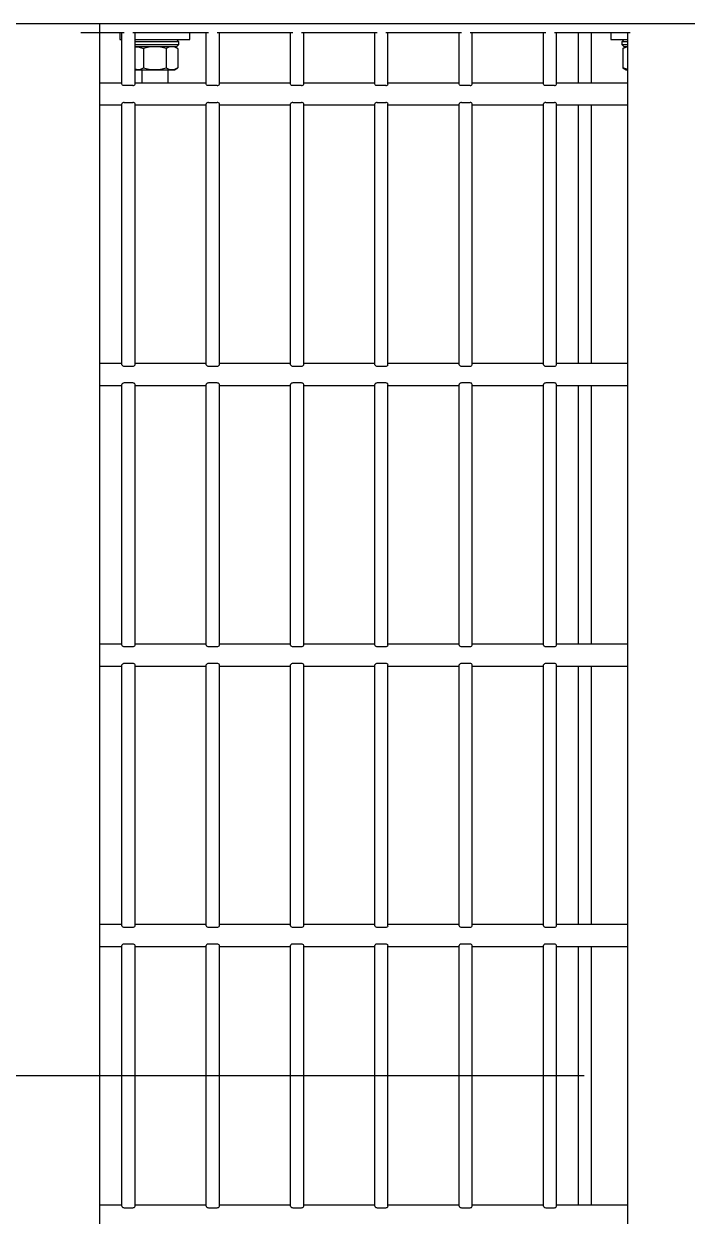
# Model space of a CAD drawing. Header units: millimetres. Extents: x 0 to 55611, y 0 to 32827.
# Drawn here: x 11289.2 to 11529.5, y 23985.1 to 24416.9 of the extents above; entities that cross this region are included whole.
import ezdxf

# ---------------------------------------------------------------- set-up
doc = ezdxf.new("R2010")
doc.units = ezdxf.units.MM
doc.header["$LTSCALE"] = 10
doc.linetypes.add('CENTER', pattern=[50.8, 31.75, -6.35, 6.35, -6.35])
doc.linetypes.add('SLD-Continua', pattern=[0])
doc.layers.add('FIMSA-CENTROS', color=3, linetype='CENTER')
doc.layers.add('STRUC', color=5, linetype='SLD-Continua')

msp = doc.modelspace()

# ---------------------------------------------------------------- linework, layer by layer
at = {"layer": 'FIMSA-CENTROS', "ltscale": 0.833333}
msp.add_line((14455.51, 24035.86), (9506.33, 24035.86), dxfattribs=at)
at = {"layer": 'STRUC', "linetype": 'SLD-Continua', "lineweight": 25}
for p, q in [((14260.01, 24416.86), (9958.16, 24416.86)), ((11316.64, 24416.87), (11316.64, 24413.69)), ((11309.81, 24413.69), (11316.64, 24413.69)), ((11316.64, 24413.69), (11316.64, 23658.04)), ((11316.64, 24413.69), (11325.53, 24413.69)), ((11323.97, 24413.68), (11323.97, 24411.14)), ((11323.97, 24413.68), (11324.73, 24413.68)), ((11323.97, 24411.14), (11324.73, 24411.14)), ((11324.73, 24395.03), (11324.73, 24413.69)), ((11328.7, 24413.69), (11356.07, 24413.69)), ((11329.49, 24395.03), (11329.49, 24413.69)), ((11329.49, 24413.68), (11336.67, 24413.68)), ((11329.49, 24411.14), (11336.67, 24411.14)), ((11345.3, 24410.35), (11329.49, 24410.35)), ((11331.91, 24413.69), (11331.91, 24413.68)), ((11336.67, 24413.68), (11349.37, 24413.68)), ((11336.67, 24411.14), (11349.37, 24411.14)), ((11341.43, 24413.68), (11341.43, 24413.69)), ((11345.3, 24410.35), (11344.51, 24411.14)), ((11345.3, 24409.4), (11345.3, 24410.35)), ((11349.37, 24411.14), (11349.37, 24413.68)), ((11355.27, 24395.03), (11355.27, 24413.69)), ((11359.24, 24413.69), (11386.61, 24413.69)), ((11360.03, 24395.03), (11360.03, 24413.69)), ((11385.81, 24395.03), (11385.81, 24413.69)), ((11389.78, 24413.69), (11417.15, 24413.69)), ((11390.57, 24395.03), (11390.57, 24413.69)), ((11416.35, 24395.03), (11416.35, 24413.69)), ((11420.32, 24413.69), (11447.69, 24413.69)), ((11421.11, 24395.03), (11421.11, 24413.69)), ((11446.89, 24395.03), (11446.89, 24413.69)), ((11450.86, 24413.69), (11478.23, 24413.69)), ((11451.65, 24395.03), (11451.65, 24413.69)), ((11477.43, 24395.03), (11477.43, 24413.69)), ((11481.4, 24413.69), (11508.77, 24413.69)), ((11482.19, 24395.03), (11482.19, 24413.69)), ((11490.06, 24395.43), (11490.06, 24413.69)), ((11494.83, 24395.43), (11494.83, 24413.69)), ((11501.77, 24413.68), (11501.77, 24411.14)), ((11501.77, 24413.68), (11507.97, 24413.68)), ((11501.77, 24411.14), (11507.97, 24411.14)), ((11506.64, 24411.14), (11505.84, 24410.35)), ((11505.84, 24410.35), (11505.84, 24409.4)), ((11507.97, 24410.35), (11505.84, 24410.35)), ((11507.97, 24395.03), (11507.97, 24413.69)), ((11329.49, 24409.4), (11345.3, 24409.4)), ((11329.59, 24408.6), (11329.49, 24408.55)), ((11344.51, 24408.6), (11329.49, 24408.6)), ((11332.55, 24407.93), (11332.55, 24400.94)), ((11340.79, 24407.93), (11340.79, 24400.94)), ((11344.93, 24407.93), (11343.75, 24408.6)), ((11344.51, 24408.6), (11345.3, 24409.4)), ((11344.93, 24407.93), (11344.93, 24400.95)), ((11505.84, 24409.4), (11506.64, 24408.6)), ((11505.84, 24409.4), (11507.97, 24409.4)), ((11507.39, 24408.6), (11506.22, 24407.93)), ((11506.22, 24407.93), (11506.22, 24400.95)), ((11507.97, 24408.6), (11506.64, 24408.6)), ((11329.49, 24400.33), (11329.59, 24400.27)), ((11329.59, 24400.27), (11336.67, 24400.27)), ((11331.91, 24400.27), (11331.91, 24395.43)), ((11336.67, 24400.27), (11343.75, 24400.27)), ((11341.43, 24395.43), (11341.43, 24400.27)), ((11343.75, 24400.27), (11344.93, 24400.95)), ((11506.22, 24400.95), (11507.39, 24400.27)), ((11507.97, 24400.37), (11506.22, 24400.95)), ((11507.39, 24400.27), (11507.97, 24400.27)), ((11324.73, 24395.43), (11316.64, 24395.43)), ((11328.7, 24394.52), (11325.53, 24394.52)), ((11355.27, 24395.43), (11329.49, 24395.43)), ((11359.24, 24394.52), (11356.07, 24394.52)), ((11385.81, 24395.43), (11360.03, 24395.43)), ((11389.78, 24394.52), (11386.61, 24394.52)), ((11416.35, 24395.43), (11390.57, 24395.43)), ((11420.32, 24394.52), (11417.15, 24394.52)), ((11446.89, 24395.43), (11421.11, 24395.43)), ((11450.86, 24394.52), (11447.69, 24394.52)), ((11477.43, 24395.43), (11451.65, 24395.43)), ((11481.4, 24394.52), (11478.23, 24394.52)), ((11507.97, 24395.43), (11482.19, 24395.43)), ((11507.97, 24387.89), (11507.97, 24395.03)), ((11325.53, 24388.41), (11328.7, 24388.41)), ((11356.07, 24388.41), (11359.24, 24388.41)), ((11386.61, 24388.41), (11389.78, 24388.41)), ((11417.15, 24388.41), (11420.32, 24388.41)), ((11447.69, 24388.41), (11450.86, 24388.41)), ((11478.23, 24388.41), (11481.4, 24388.41)), ((11316.64, 24387.5), (11324.73, 24387.5)), ((11324.73, 24293.43), (11324.73, 24387.89)), ((11329.49, 24293.43), (11329.49, 24387.89)), ((11329.49, 24387.5), (11355.27, 24387.5)), ((11355.27, 24293.43), (11355.27, 24387.89)), ((11360.03, 24293.43), (11360.03, 24387.89)), ((11360.03, 24387.5), (11385.81, 24387.5)), ((11385.81, 24293.43), (11385.81, 24387.89)), ((11390.57, 24293.43), (11390.57, 24387.89)), ((11390.57, 24387.5), (11416.35, 24387.5)), ((11416.35, 24293.43), (11416.35, 24387.89)), ((11421.11, 24293.43), (11421.11, 24387.89)), ((11421.11, 24387.5), (11446.89, 24387.5)), ((11446.89, 24293.43), (11446.89, 24387.89)), ((11451.65, 24293.43), (11451.65, 24387.89)), ((11451.65, 24387.5), (11477.43, 24387.5)), ((11477.43, 24293.43), (11477.43, 24387.89)), ((11482.19, 24293.43), (11482.19, 24387.89)), ((11482.19, 24387.5), (11507.97, 24387.5)), ((11490.06, 24293.83), (11490.06, 24387.5)), ((11494.83, 24293.83), (11494.83, 24387.5)), ((11507.97, 24293.43), (11507.97, 24387.89)), ((11324.73, 24293.83), (11316.64, 24293.83)), ((11355.27, 24293.83), (11329.49, 24293.83)), ((11385.81, 24293.83), (11360.03, 24293.83)), ((11416.35, 24293.83), (11390.57, 24293.83)), ((11446.89, 24293.83), (11421.11, 24293.83)), ((11477.43, 24293.83), (11451.65, 24293.83)), ((11507.97, 24293.83), (11482.19, 24293.83)), ((11507.97, 24286.29), (11507.97, 24293.43)), ((11325.53, 24292.92), (11328.7, 24292.92)), ((11356.07, 24292.92), (11359.24, 24292.92)), ((11386.61, 24292.92), (11389.78, 24292.92)), ((11417.15, 24292.92), (11420.32, 24292.92)), ((11447.69, 24292.92), (11450.86, 24292.92)), ((11478.23, 24292.92), (11481.4, 24292.92)), ((11316.64, 24285.9), (11324.73, 24285.9)), ((11324.73, 24191.83), (11324.73, 24286.29)), ((11328.7, 24286.81), (11325.53, 24286.81)), ((11329.49, 24191.83), (11329.49, 24286.29)), ((11329.49, 24285.9), (11355.27, 24285.9)), ((11355.27, 24191.83), (11355.27, 24286.29)), ((11359.24, 24286.81), (11356.07, 24286.81)), ((11360.03, 24191.83), (11360.03, 24286.29)), ((11360.03, 24285.9), (11385.81, 24285.9)), ((11385.81, 24191.83), (11385.81, 24286.29)), ((11389.78, 24286.81), (11386.61, 24286.81)), ((11390.57, 24191.83), (11390.57, 24286.29)), ((11390.57, 24285.9), (11416.35, 24285.9)), ((11416.35, 24191.83), (11416.35, 24286.29)), ((11420.32, 24286.81), (11417.15, 24286.81)), ((11421.11, 24191.83), (11421.11, 24286.29)), ((11421.11, 24285.9), (11446.89, 24285.9)), ((11446.89, 24191.83), (11446.89, 24286.29)), ((11450.86, 24286.81), (11447.69, 24286.81)), ((11451.65, 24191.83), (11451.65, 24286.29)), ((11451.65, 24285.9), (11477.43, 24285.9)), ((11477.43, 24191.83), (11477.43, 24286.29)), ((11481.4, 24286.81), (11478.23, 24286.81)), ((11482.19, 24191.83), (11482.19, 24286.29)), ((11482.19, 24285.9), (11507.97, 24285.9)), ((11490.06, 24192.23), (11490.06, 24285.9)), ((11494.83, 24192.23), (11494.83, 24285.9)), ((11507.97, 24191.83), (11507.97, 24286.29)), ((11324.73, 24192.23), (11316.64, 24192.23)), ((11325.53, 24191.32), (11328.7, 24191.32)), ((11355.27, 24192.23), (11329.49, 24192.23)), ((11356.07, 24191.32), (11359.24, 24191.32)), ((11385.81, 24192.23), (11360.03, 24192.23)), ((11386.61, 24191.32), (11389.78, 24191.32)), ((11416.35, 24192.23), (11390.57, 24192.23)), ((11417.15, 24191.32), (11420.32, 24191.32)), ((11446.89, 24192.23), (11421.11, 24192.23)), ((11447.69, 24191.32), (11450.86, 24191.32)), ((11477.43, 24192.23), (11451.65, 24192.23)), ((11478.23, 24191.32), (11481.4, 24191.32)), ((11507.97, 24192.23), (11482.19, 24192.23)), ((11507.97, 24184.69), (11507.97, 24191.83)), ((11316.64, 24184.3), (11324.73, 24184.3)), ((11324.73, 24090.23), (11324.73, 24184.69)), ((11328.7, 24185.21), (11325.53, 24185.21)), ((11329.49, 24090.23), (11329.49, 24184.69)), ((11329.49, 24184.3), (11355.27, 24184.3)), ((11355.27, 24090.23), (11355.27, 24184.69)), ((11359.24, 24185.21), (11356.07, 24185.21)), ((11360.03, 24090.23), (11360.03, 24184.69)), ((11360.03, 24184.3), (11385.81, 24184.3)), ((11385.81, 24090.23), (11385.81, 24184.69)), ((11389.78, 24185.21), (11386.61, 24185.21)), ((11390.57, 24090.23), (11390.57, 24184.69)), ((11390.57, 24184.3), (11416.35, 24184.3)), ((11416.35, 24090.23), (11416.35, 24184.69)), ((11420.32, 24185.21), (11417.15, 24185.21)), ((11421.11, 24090.23), (11421.11, 24184.69)), ((11421.11, 24184.3), (11446.89, 24184.3)), ((11446.89, 24090.23), (11446.89, 24184.69)), ((11450.86, 24185.21), (11447.69, 24185.21)), ((11451.65, 24090.23), (11451.65, 24184.69)), ((11451.65, 24184.3), (11477.43, 24184.3)), ((11477.43, 24090.23), (11477.43, 24184.69)), ((11481.4, 24185.21), (11478.23, 24185.21)), ((11482.19, 24090.23), (11482.19, 24184.69)), ((11482.19, 24184.3), (11507.97, 24184.3)), ((11490.06, 24090.63), (11490.06, 24184.3)), ((11494.83, 24090.63), (11494.83, 24184.3)), ((11507.97, 24090.23), (11507.97, 24184.69)), ((11324.73, 24090.63), (11316.64, 24090.63)), ((11355.27, 24090.63), (11329.49, 24090.63)), ((11385.81, 24090.63), (11360.03, 24090.63)), ((11416.35, 24090.63), (11390.57, 24090.63)), ((11446.89, 24090.63), (11421.11, 24090.63)), ((11477.43, 24090.63), (11451.65, 24090.63)), ((11507.97, 24090.63), (11482.19, 24090.63)), ((11325.53, 24089.72), (11328.7, 24089.72)), ((11356.07, 24089.72), (11359.24, 24089.72)), ((11386.61, 24089.72), (11389.78, 24089.72)), ((11417.15, 24089.72), (11420.32, 24089.72)), ((11447.69, 24089.72), (11450.86, 24089.72)), ((11478.23, 24089.72), (11481.4, 24089.72)), ((11507.97, 24083.09), (11507.97, 24090.23)), ((11316.64, 24082.7), (11324.73, 24082.7)), ((11324.73, 23988.63), (11324.73, 24083.09)), ((11328.7, 24083.61), (11325.53, 24083.61)), ((11329.49, 23988.63), (11329.49, 24083.09)), ((11329.49, 24082.7), (11355.27, 24082.7)), ((11355.27, 23988.63), (11355.27, 24083.09)), ((11359.24, 24083.61), (11356.07, 24083.61)), ((11360.03, 23988.63), (11360.03, 24083.09)), ((11360.03, 24082.7), (11385.81, 24082.7)), ((11385.81, 23988.63), (11385.81, 24083.09)), ((11389.78, 24083.61), (11386.61, 24083.61)), ((11390.57, 23988.63), (11390.57, 24083.09)), ((11390.57, 24082.7), (11416.35, 24082.7)), ((11416.35, 23988.63), (11416.35, 24083.09)), ((11420.32, 24083.61), (11417.15, 24083.61)), ((11421.11, 23988.63), (11421.11, 24083.09)), ((11421.11, 24082.7), (11446.89, 24082.7)), ((11446.89, 23988.63), (11446.89, 24083.09)), ((11450.86, 24083.61), (11447.69, 24083.61)), ((11451.65, 23988.63), (11451.65, 24083.09)), ((11451.65, 24082.7), (11477.43, 24082.7)), ((11477.43, 23988.63), (11477.43, 24083.09)), ((11481.4, 24083.61), (11478.23, 24083.61)), ((11482.19, 23988.63), (11482.19, 24083.09)), ((11482.19, 24082.7), (11507.97, 24082.7)), ((11490.06, 23989.03), (11490.06, 24082.7)), ((11494.83, 23989.03), (11494.83, 24082.7)), ((11507.97, 23988.63), (11507.97, 24083.09)), ((11324.73, 23989.03), (11316.64, 23989.03)), ((11325.53, 23988.12), (11328.7, 23988.12)), ((11355.27, 23989.03), (11329.49, 23989.03)), ((11356.07, 23988.12), (11359.24, 23988.12)), ((11385.81, 23989.03), (11360.03, 23989.03)), ((11386.61, 23988.12), (11389.78, 23988.12)), ((11416.35, 23989.03), (11390.57, 23989.03)), ((11417.15, 23988.12), (11420.32, 23988.12)), ((11446.89, 23989.03), (11421.11, 23989.03)), ((11447.69, 23988.12), (11450.86, 23988.12)), ((11477.43, 23989.03), (11451.65, 23989.03)), ((11478.23, 23988.12), (11481.4, 23988.12)), ((11507.97, 23989.03), (11482.19, 23989.03)), ((11507.97, 23981.49), (11507.97, 23988.63))]:
    msp.add_line(p, q, dxfattribs=at)
at = {"layer": 'STRUC', "linetype": 'SLD-Continua', "lineweight": 25, "flags": 128}
for points in [[(11329.49, 24408.41), (11329.5, 24408.41), (11330.63, 24408.56), (11332.55, 24407.93)], [(11506.22, 24407.93), (11507.3, 24408.41), (11507.96, 24408.5)], [(11325.53, 24394.52), (11325.32, 24394.54), (11325.13, 24394.6), (11324.96, 24394.7), (11324.81, 24394.84), (11324.73, 24395.01), (11324.73, 24395.03)], [(11356.07, 24394.52), (11355.86, 24394.54), (11355.67, 24394.6), (11355.5, 24394.7), (11355.35, 24394.84), (11355.27, 24395.01), (11355.27, 24395.03)], [(11386.61, 24394.52), (11386.4, 24394.54), (11386.21, 24394.6), (11386.04, 24394.7), (11385.89, 24394.84), (11385.81, 24395.01), (11385.81, 24395.03)], [(11417.15, 24394.52), (11416.94, 24394.54), (11416.75, 24394.6), (11416.58, 24394.7), (11416.43, 24394.84), (11416.35, 24395.01), (11416.35, 24395.03)], [(11447.69, 24394.52), (11447.48, 24394.54), (11447.29, 24394.6), (11447.12, 24394.7), (11446.97, 24394.84), (11446.89, 24395.01), (11446.89, 24395.03)], [(11478.23, 24394.52), (11478.02, 24394.54), (11477.83, 24394.6), (11477.66, 24394.7), (11477.51, 24394.84), (11477.43, 24395.01), (11477.43, 24395.03)], [(11325.53, 24286.81), (11325.32, 24286.78), (11325.13, 24286.72), (11324.96, 24286.62), (11324.81, 24286.48), (11324.73, 24286.32), (11324.73, 24286.29)], [(11356.07, 24286.81), (11355.86, 24286.78), (11355.67, 24286.72), (11355.5, 24286.62), (11355.35, 24286.48), (11355.27, 24286.32), (11355.27, 24286.29)], [(11386.61, 24286.81), (11386.4, 24286.78), (11386.21, 24286.72), (11386.04, 24286.62), (11385.89, 24286.48), (11385.81, 24286.32), (11385.81, 24286.29)], [(11417.15, 24286.81), (11416.94, 24286.78), (11416.75, 24286.72), (11416.58, 24286.62), (11416.43, 24286.48), (11416.35, 24286.32), (11416.35, 24286.29)], [(11447.69, 24286.81), (11447.48, 24286.78), (11447.29, 24286.72), (11447.12, 24286.62), (11446.97, 24286.48), (11446.89, 24286.32), (11446.89, 24286.29)], [(11478.23, 24286.81), (11478.02, 24286.78), (11477.83, 24286.72), (11477.66, 24286.62), (11477.51, 24286.48), (11477.43, 24286.32), (11477.43, 24286.29)], [(11325.53, 24185.21), (11325.32, 24185.18), (11325.13, 24185.12), (11324.96, 24185.02), (11324.81, 24184.88), (11324.73, 24184.72), (11324.73, 24184.69)], [(11356.07, 24185.21), (11355.86, 24185.18), (11355.67, 24185.12), (11355.5, 24185.02), (11355.35, 24184.88), (11355.27, 24184.72), (11355.27, 24184.69)], [(11386.61, 24185.21), (11386.4, 24185.18), (11386.21, 24185.12), (11386.04, 24185.02), (11385.89, 24184.88), (11385.81, 24184.72), (11385.81, 24184.69)], [(11417.15, 24185.21), (11416.94, 24185.18), (11416.75, 24185.12), (11416.58, 24185.02), (11416.43, 24184.88), (11416.35, 24184.72), (11416.35, 24184.69)], [(11447.69, 24185.21), (11447.48, 24185.18), (11447.29, 24185.12), (11447.12, 24185.02), (11446.97, 24184.88), (11446.89, 24184.72), (11446.89, 24184.69)], [(11478.23, 24185.21), (11478.02, 24185.18), (11477.83, 24185.12), (11477.66, 24185.02), (11477.51, 24184.88), (11477.43, 24184.72), (11477.43, 24184.69)], [(11325.53, 24083.61), (11325.32, 24083.58), (11325.13, 24083.52), (11324.96, 24083.42), (11324.81, 24083.28), (11324.73, 24083.12), (11324.73, 24083.09)], [(11356.07, 24083.61), (11355.86, 24083.58), (11355.67, 24083.52), (11355.5, 24083.42), (11355.35, 24083.28), (11355.27, 24083.12), (11355.27, 24083.09)], [(11386.61, 24083.61), (11386.4, 24083.58), (11386.21, 24083.52), (11386.04, 24083.42), (11385.89, 24083.28), (11385.81, 24083.12), (11385.81, 24083.09)], [(11417.15, 24083.61), (11416.94, 24083.58), (11416.75, 24083.52), (11416.58, 24083.42), (11416.43, 24083.28), (11416.35, 24083.12), (11416.35, 24083.09)], [(11447.69, 24083.61), (11447.48, 24083.58), (11447.29, 24083.52), (11447.12, 24083.42), (11446.97, 24083.28), (11446.89, 24083.12), (11446.89, 24083.09)], [(11478.23, 24083.61), (11478.02, 24083.58), (11477.83, 24083.52), (11477.66, 24083.42), (11477.51, 24083.28), (11477.43, 24083.12), (11477.43, 24083.09)]]:
    msp.add_lwpolyline(points, dxfattribs=at)
at = {"layer": 'STRUC', "linetype": 'SLD-Continua', "lineweight": 25}
for centre, radius, start, end in [((11336.67, 24394.61), 13.94, 72.8151, 107.1849), ((11342.85, 24404.83), 3.72, 56.1821, 123.6715), ((11330.73, 24403.33), 3.01, 245.7495, 307.3816), ((11336.67, 24414.26), 13.94, 252.8117, 287.1883), ((11342.85, 24404.04), 3.72, 236.3447, 303.8017), ((11328.78, 24395.28), 0.758, 264.2532, 341.2865), ((11359.32, 24395.28), 0.758, 264.2532, 341.2865), ((11389.86, 24395.28), 0.758, 264.2532, 341.2865), ((11420.4, 24395.28), 0.758, 264.2532, 341.2865), ((11450.94, 24395.28), 0.758, 264.2532, 341.2865), ((11481.48, 24395.28), 0.758, 264.2532, 341.2865), ((11325.47, 24387.63), 0.783, 85.6836, 159.856), ((11328.77, 24387.64), 0.772, 19.5408, 94.9196), ((11356.01, 24387.63), 0.783, 85.6836, 159.856), ((11359.31, 24387.64), 0.772, 19.5408, 94.9196), ((11386.55, 24387.63), 0.783, 85.6836, 159.856), ((11389.85, 24387.64), 0.772, 19.5408, 94.9196), ((11417.09, 24387.63), 0.783, 85.6836, 159.856), ((11420.39, 24387.64), 0.772, 19.5408, 94.9196), ((11447.63, 24387.63), 0.783, 85.6836, 159.856), ((11450.93, 24387.64), 0.772, 19.5408, 94.9196), ((11478.17, 24387.63), 0.783, 85.6836, 159.856), ((11481.47, 24387.64), 0.772, 19.5408, 94.9196), ((11325.47, 24293.7), 0.783, 200.144, 274.3164), ((11328.77, 24293.69), 0.772, 265.0804, 340.4592), ((11356.01, 24293.7), 0.783, 200.144, 274.3164), ((11359.31, 24293.69), 0.772, 265.0804, 340.4592), ((11386.55, 24293.7), 0.783, 200.144, 274.3164), ((11389.85, 24293.69), 0.772, 265.0804, 340.4592), ((11417.09, 24293.7), 0.783, 200.144, 274.3164), ((11420.39, 24293.69), 0.772, 265.0804, 340.4592), ((11447.63, 24293.7), 0.783, 200.144, 274.3164), ((11450.93, 24293.69), 0.772, 265.0804, 340.4592), ((11478.17, 24293.7), 0.783, 200.144, 274.3164), ((11481.47, 24293.69), 0.772, 265.0804, 340.4592), ((11328.78, 24286.05), 0.758, 18.7135, 95.7468), ((11359.32, 24286.05), 0.758, 18.7135, 95.7468), ((11389.86, 24286.05), 0.758, 18.7135, 95.7468), ((11420.4, 24286.05), 0.758, 18.7135, 95.7468), ((11450.94, 24286.05), 0.758, 18.7135, 95.7468), ((11481.48, 24286.05), 0.758, 18.7135, 95.7468), ((11325.47, 24192.1), 0.783, 200.144, 274.3164), ((11328.77, 24192.09), 0.772, 265.0804, 340.4592), ((11356.01, 24192.1), 0.783, 200.144, 274.3164), ((11359.31, 24192.09), 0.772, 265.0804, 340.4592), ((11386.55, 24192.1), 0.783, 200.144, 274.3164), ((11389.85, 24192.09), 0.772, 265.0804, 340.4592), ((11417.09, 24192.1), 0.783, 200.144, 274.3164), ((11420.39, 24192.09), 0.772, 265.0804, 340.4592), ((11447.63, 24192.1), 0.783, 200.144, 274.3164), ((11450.93, 24192.09), 0.772, 265.0804, 340.4592), ((11478.17, 24192.1), 0.783, 200.144, 274.3164), ((11481.47, 24192.09), 0.772, 265.0804, 340.4592), ((11328.78, 24184.45), 0.758, 18.7135, 95.7468), ((11359.32, 24184.45), 0.758, 18.7135, 95.7468), ((11389.86, 24184.45), 0.758, 18.7135, 95.7468), ((11420.4, 24184.45), 0.758, 18.7135, 95.7468), ((11450.94, 24184.45), 0.758, 18.7135, 95.7468), ((11481.48, 24184.45), 0.758, 18.7135, 95.7468), ((11325.47, 24090.5), 0.783, 200.144, 274.3164), ((11328.77, 24090.49), 0.772, 265.0804, 340.4592), ((11356.01, 24090.5), 0.783, 200.144, 274.3164), ((11359.31, 24090.49), 0.772, 265.0804, 340.4592), ((11386.55, 24090.5), 0.783, 200.144, 274.3164), ((11389.85, 24090.49), 0.772, 265.0804, 340.4592), ((11417.09, 24090.5), 0.783, 200.144, 274.3164), ((11420.39, 24090.49), 0.772, 265.0804, 340.4592), ((11447.63, 24090.5), 0.783, 200.144, 274.3164), ((11450.93, 24090.49), 0.772, 265.0804, 340.4592), ((11478.17, 24090.5), 0.783, 200.144, 274.3164), ((11481.47, 24090.49), 0.772, 265.0804, 340.4592), ((11328.78, 24082.85), 0.758, 18.7135, 95.7468), ((11359.32, 24082.85), 0.758, 18.7135, 95.7468), ((11389.86, 24082.85), 0.758, 18.7135, 95.7468), ((11420.4, 24082.85), 0.758, 18.7135, 95.7468), ((11450.94, 24082.85), 0.758, 18.7135, 95.7468), ((11481.48, 24082.85), 0.758, 18.7135, 95.7468), ((11325.47, 23988.9), 0.783, 200.144, 274.3164), ((11328.77, 23988.89), 0.772, 265.0804, 340.4592), ((11356.01, 23988.9), 0.783, 200.144, 274.3164), ((11359.31, 23988.89), 0.772, 265.0804, 340.4592), ((11386.55, 23988.9), 0.783, 200.144, 274.3164), ((11389.85, 23988.89), 0.772, 265.0804, 340.4592), ((11417.09, 23988.9), 0.783, 200.144, 274.3164), ((11420.39, 23988.89), 0.772, 265.0804, 340.4592), ((11447.63, 23988.9), 0.783, 200.144, 274.3164), ((11450.93, 23988.89), 0.772, 265.0804, 340.4592), ((11478.17, 23988.9), 0.783, 200.144, 274.3164), ((11481.47, 23988.89), 0.772, 265.0804, 340.4592)]:
    msp.add_arc(centre, radius, start, end, dxfattribs=at)

doc.saveas('drawing.dxf')
